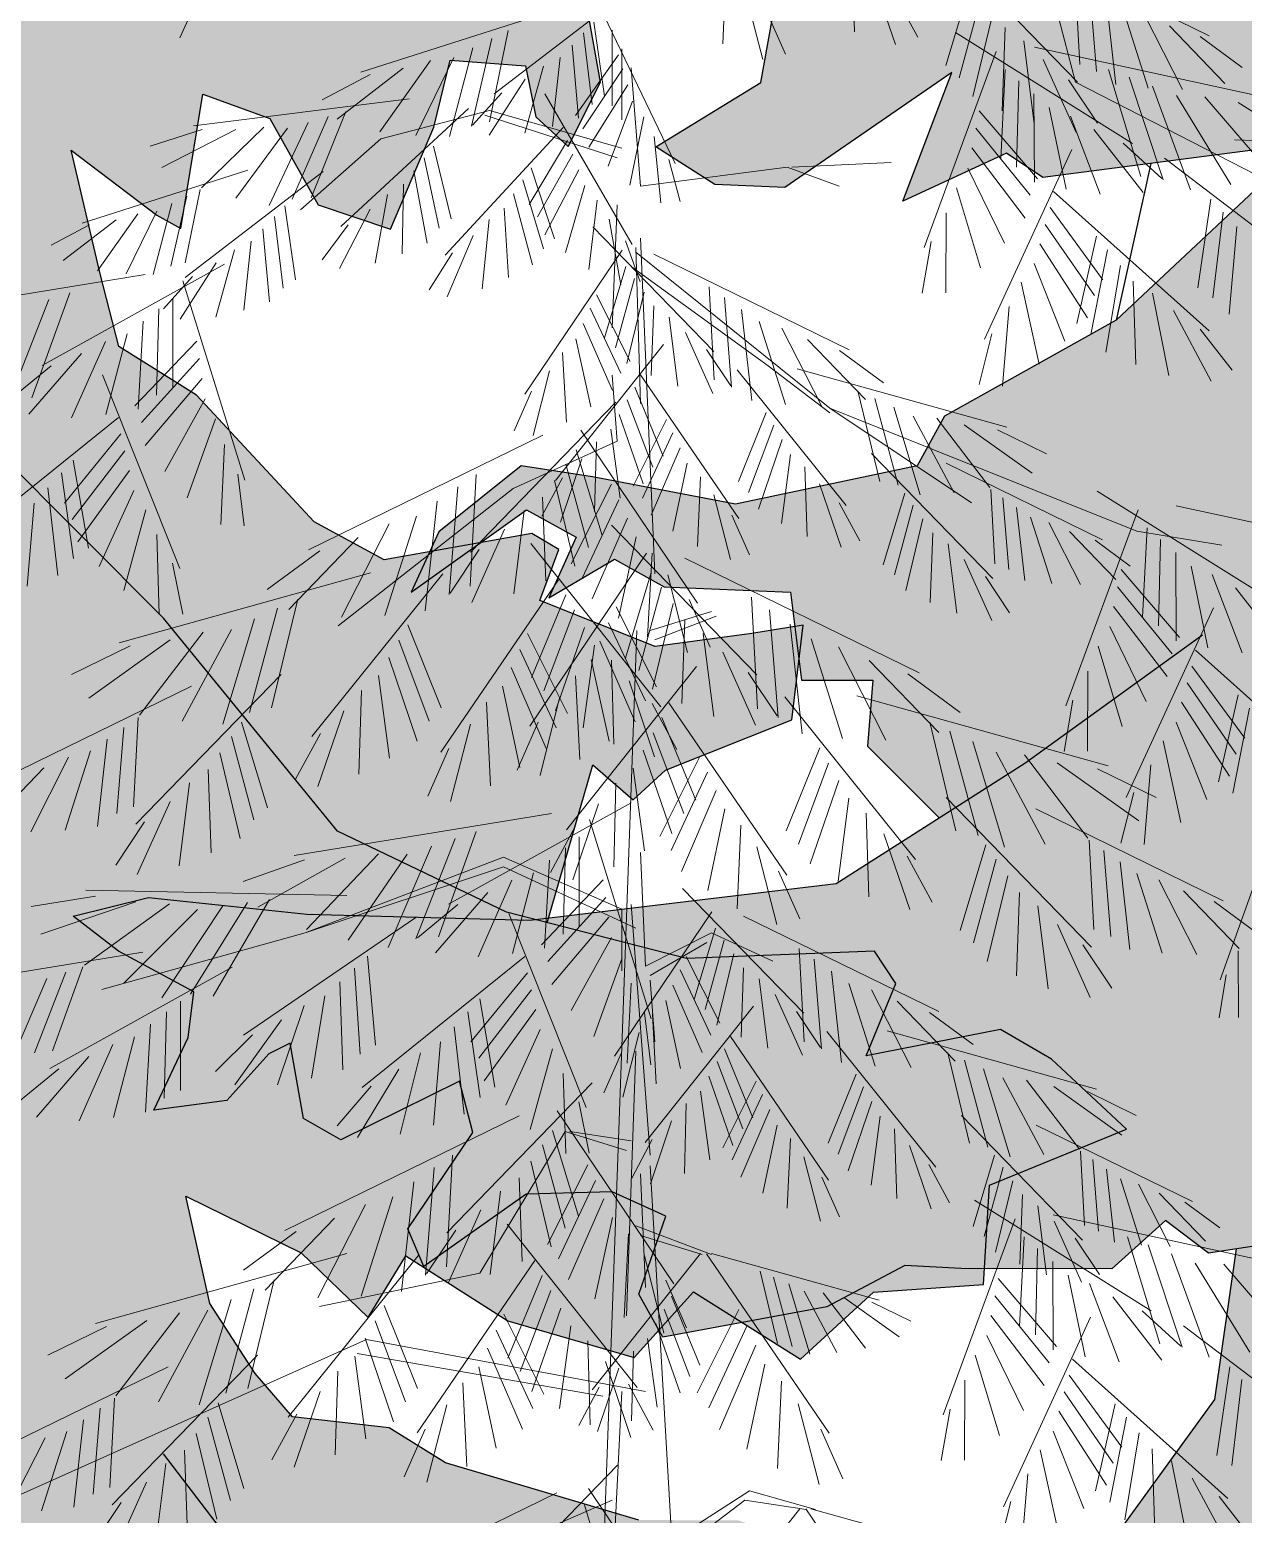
# Model space of a CAD drawing. Header units: millimetres. Extents: x 2403 to 72627, y 1744 to 50777.
# Drawn here: x 26409 to 29671, y 36101 to 40090 of the extents above; entities that cross this region are included whole.
import ezdxf

# ---------------------------------------------------------------- set-up
doc = ezdxf.new("R2010")
doc.units = ezdxf.units.MM
doc.layers.add('dwgmodels.com', color=250, linetype='Continuous')

# ---------------------------------------------------------------- blocks, each defined once
blk = doc.blocks.new('de7')
at = {"layer": 'dwgmodels.com', "linetype": 'Continuous', "lineweight": 0}
for p, q in [((372.4, 6132), (567.7, 5930.8)), ((264.7, 6110.7), (268.3, 5998.2)), ((492.8, 6116.4), (744.8, 5993.2)), ((-594.2, 6088.3), (-638.4, 5990.2)), ((96.6, 6094.6), (91.4, 5982.3)), ((288.5, 6083.3), (323.3, 5981.5)), ((118.2, 6065.5), (145, 5961.3)), ((425.7, 6068.1), (391, 5953)), ((564.6, 6074.4), (571, 5954.3)), ((-30.4, 6057.4), (-215.9, 5915.3)), ((319.9, 6052.9), (353.3, 5991.2)), ((439.4, 6048.8), (409, 5936.8)), ((565.1, 5930.9), (533.4, 6051.6)), ((584, 6060.9), (593.4, 5945.2)), ((606.2, 6045.4), (619.2, 5927.7)), ((-116.8, 6032.8), (-395.1, 5944.2)), ((-73.9, 6032.2), (27.2, 5821.4)), ((147.1, 6032.7), (175.6, 5968.6)), ((455, 6026.8), (427.4, 5911.7)), ((628.7, 6029.6), (662.7, 5922.8)), ((-82.1, 6011.3), (-67.6, 5912.2)), ((470.8, 6004.3), (466.6, 5892.3)), ((658.1, 6021.1), (709, 5920.9)), ((691.3, 6006.4), (766, 5929)), ((-219.2, 5989.5), (-246.5, 5871.7)), ((-197.1, 6000.4), (-222, 5877.7)), ((-95.8, 5997), (-84.4, 5901)), ((-57.2, 6000.7), (-57.2, 5899.2)), ((404, 5997.4), (641.6, 5848.5)), ((495.6, 5986.4), (509.6, 5874.8)), ((732.6, 5992.2), (789, 5950.5)), ((-270, 5964), (-321.2, 5859.1)), ((-244.4, 5976.9), (-275.8, 5857.6)), ((-127.1, 5964.1), (-137.3, 5871.3)), ((-111.3, 5980.7), (-102.6, 5882.5)), ((-48.7, 5967.6), (-106.5, 5885.8)), ((-44.5, 5975.4), (-44.5, 5880.1)), ((458.7, 5972.1), (361.8, 5708.9)), ((509.9, 5977.7), (852.5, 5903.2)), ((-338, 5949.7), (-426.8, 5881.3)), ((-301.6, 5959.8), (-369.3, 5864.2)), ((-149.8, 5952.4), (-174.8, 5862.1)), ((-42.9, 5948.7), (-96.6, 5868.2)), ((-31.8, 5949.9), (-19.1, 5791.2)), ((470.9, 5948), (464.7, 5828)), ((521.9, 5961.3), (566, 5863.2)), ((609.6, 5948), (653.1, 5804.2)), ((-382.7, 5941.3), (-447.2, 5907)), ((-174.4, 5934.9), (-222.7, 5859.4)), ((-36.5, 5927.1), (-88.7, 5843.5)), ((488.9, 5932.6), (486.1, 5816.6)), ((555.9, 5934), (594.9, 5875.6)), ((825.5, 5797.5), (565.1, 5930.9)), ((637.2, 5937.4), (683, 5799.8)), ((668.7, 5925.2), (719.6, 5786.3)), ((-330.2, 5908.6), (-620, 5872.1)), ((-205.8, 5916.5), (-245.1, 5873.2)), ((-147.6, 5915), (-30.5, 5712.8)), ((-29.9, 5905.2), (-62.9, 5817.8)), ((509.3, 5914.9), (510, 5796.5)), ((700.7, 5912.7), (773.8, 5793.2)), ((739, 5911.3), (830.7, 5804.7)), ((-438.8, 5884.6), (-487.1, 5773.7)), ((-415.1, 5891.3), (-461.9, 5775.2)), ((-250.3, 5895.5), (-421.9, 5736.9)), ((-368.3, 5854.7), (-222.2, 5892.8)), ((-50.8, 5829.3), (-228.6, 5886.5)), ((-222.2, 5892.8), (-44.5, 5842)), ((-15, 5884.4), (-33.6, 5792.6)), ((435.9, 5892.1), (514.3, 5800.9)), ((530, 5896.8), (552.6, 5787)), ((558.4, 5885.3), (598.5, 5780.2)), ((783.6, 5903.3), (897.4, 5831.6)), ((-608.4, 5867), (-678.1, 5844.9)), ((-562.9, 5867.1), (-662.6, 5816)), ((-525.2, 5870.4), (-609.2, 5788.7)), ((-493.4, 5868.8), (-562.9, 5775)), ((-465.9, 5876.8), (-518.4, 5765.2)), ((-123, 5870), (-281.7, 5698.5)), ((431.2, 5868.9), (504.4, 5778.8)), ((589.8, 5867.2), (656, 5782.4)), ((-476.2, 5759.5), (-368.3, 5854.7)), ((-297.5, 5844.8), (-273.8, 5747.4)), ((-117.5, 5852.5), (-168.8, 5766.5)), ((-1, 5857.7), (7.9, 5768.5)), ((629.4, 5848.8), (681.2, 5801.4)), ((778.9, 5853.3), (1129.3, 5842.3)), ((-309.8, 5829.3), (-289.6, 5734.8)), ((-110.3, 5834.2), (-157.5, 5749.8)), ((18.7, 5827.1), (34.1, 5770.7)), ((425.9, 5842.4), (497.7, 5748.3)), ((560.1, 5840.4), (442.9, 5585.6)), ((684.9, 5828.7), (907.7, 5658.5)), ((-546.8, 5812.4), (-769.4, 5741.5)), ((-445.6, 5810.6), (-631.1, 5668.5)), ((-323.7, 5811.7), (-306, 5714.6)), ((-166.1, 5815.7), (-134.9, 5720.5)), ((-102.2, 5813.2), (-147.7, 5725.7)), ((-19.1, 5791.2), (177.8, 5816.6)), ((177.8, 5816.6), (247.6, 5791.2)), ((184.2, 5816.6), (317.5, 5823)), ((420.6, 5815.4), (469.8, 5714.7)), ((-611, 5786.5), (-630.9, 5688.3)), ((-337.9, 5793.7), (-339.5, 5700.3)), ((-177.2, 5799.4), (-149.6, 5706.7)), ((-93.9, 5791.8), (-120, 5702.1)), ((405.1, 5789), (437.6, 5681.3)), ((535.7, 5783.9), (744.6, 5596.8)), ((-648.9, 5767.6), (-673.9, 5672.3)), ((-628.7, 5777.7), (-650.5, 5683.5)), ((-497.3, 5764.5), (-482.7, 5665.3)), ((-359.4, 5779.9), (-376, 5687.7)), ((-189.7, 5780.7), (-164.4, 5685.3)), ((-77.5, 5772.3), (-88.8, 5679.2)), ((-50.8, 5765.8), (-57.2, 5600.7)), ((747, 5773.4), (729.7, 5654.4)), ((-723.7, 5745.9), (-794.8, 5691.2)), ((-694.6, 5754), (-748.8, 5677.5)), ((-669.3, 5757.3), (-710.3, 5673.5)), ((-510.9, 5750.2), (-499.5, 5654.2)), ((-382.3, 5760.2), (-423.5, 5680.6)), ((-222.8, 5746.2), (-232.1, 5653)), ((-202.4, 5761.6), (-196.7, 5668.4)), ((-61.4, 5746.7), (-45.6, 5658.5)), ((391.3, 5755.4), (390.8, 5647.8)), ((531.1, 5762.4), (602.1, 5665.4)), ((763.4, 5756.3), (749.9, 5641.1)), ((-759.5, 5739.2), (-811.1, 5711.7)), ((-526.5, 5733.9), (-517.8, 5635.7)), ((-411.9, 5739), (-447, 5692.2)), ((-244.1, 5724.8), (-278.9, 5642.2)), ((-83.4, 5736.6), (79.4, 5568.9)), ((524.6, 5739.6), (590.5, 5644.1)), ((782.1, 5736.8), (771.8, 5618.9)), ((-564.9, 5705.6), (-590, 5615.3)), ((-542.2, 5717.3), (-552.4, 5624.5)), ((-44.1, 5705.2), (-174.8, 5511.5)), ((-39.4, 5717.7), (-19.6, 5662.7)), ((-25.4, 5708.6), (-19.1, 5499.1)), ((0, 5270.5), (-19.1, 5721.3)), ((371.3, 5716.6), (359.3, 5647.5)), ((517.2, 5713.6), (581.5, 5614.2)), ((593.3, 5723.9), (566.8, 5606.7)), ((608.4, 5705.6), (585.9, 5591.8)), ((-578.1, 5686.5), (-823.2, 5550.2)), ((-589.6, 5688.1), (-637.9, 5612.6)), ((-271.9, 5701.3), (-303.2, 5652)), ((235, 5492.7), (-25.4, 5702.3)), ((-1.5, 5699.6), (260.9, 5571.3)), ((509.8, 5687.1), (551, 5582.9)), ((625.5, 5684.7), (606, 5567.9)), ((-685, 5672.4), (-1030.9, 5615.8)), ((-621, 5669.7), (-660.2, 5626.3)), ((-39, 5683.3), (-67.8, 5587.4)), ((-27.5, 5667.2), (-52.8, 5573.9)), ((-31.8, 5683.3), (152.4, 5549.9)), ((-786, 5647.9), (-837, 5506.6)), ((-634.1, 5664.1), (-551, 5396.2)), ((-78.4, 5645), (-33.1, 5555.6)), ((-14.5, 5648.8), (-37.5, 5552.9)), ((73.2, 5655.8), (79.9, 5530.8)), ((492.3, 5662), (516.3, 5552.1)), ((642.8, 5663.3), (646.4, 5551.4)), ((668.8, 5647.2), (690.5, 5536.9)), ((-814.2, 5638.8), (-867.1, 5503.7)), ((-666.3, 5626.2), (-669.5, 5510.2)), ((-647.6, 5640.7), (-647.6, 5520.5)), ((-86.9, 5627.1), (-45.5, 5539.7)), ((-1.4, 5630.1), (-4.9, 5536.8)), ((93.5, 5641.7), (103.2, 5521.2)), ((116.6, 5625.6), (130.1, 5503)), ((475.9, 5629.6), (467, 5522.4)), ((-687.6, 5609.6), (-694.4, 5491.4)), ((-96.4, 5606.7), (-56.9, 5516.4)), ((19.3, 5615.2), (31, 5522.2)), ((140, 5609.1), (175.4, 5497.9)), ((696.7, 5624.1), (747.6, 5529.2)), ((-709.2, 5592.6), (-737.5, 5484.2)), ((-106.1, 5586), (-86.2, 5494.7)), ((41.2, 5594.3), (77.9, 5512.5)), ((170.6, 5600.3), (223.7, 5495.9)), ((205.2, 5585), (283, 5504.4)), ((452.9, 5592.5), (435.6, 5524.5)), ((732.6, 5599.1), (775.6, 5543.7)), ((-770.5, 5566.2), (-841, 5485)), ((-738.2, 5582.6), (-783.7, 5479.8)), ((-615.5, 5583), (-698.5, 5496)), ((11.8, 5578.5), (-133.7, 5395.5)), ((-123.9, 5567.7), (-118.9, 5474.1)), ((69.6, 5571.5), (102.1, 5522.9)), ((248.2, 5570.2), (307, 5526.8)), ((-811, 5549.8), (-865.2, 5505.2)), ((-612, 5559.6), (-689.8, 5473.4)), ((152.4, 5549.9), (235, 5486.4)), ((191.4, 5545.5), (472.9, 5467.1)), ((-742.2, 5537.8), (-638.4, 5277.3)), ((-608.1, 5532.8), (-684.7, 5442.7)), ((-141.7, 5543.2), (-163.5, 5456.3)), ((-50.8, 5448.3), (-57.2, 5537.2)), ((-19.2, 5537.6), (112.8, 5344.7)), ((110.5, 5544.3), (257.1, 5362.3)), ((-604.2, 5505.6), (-658.6, 5407.7)), ((-165.6, 5515.8), (-189, 5462.2)), ((-27.1, 5521.1), (11, 5428.5)), ((272.9, 5516), (302.2, 5394.3)), ((295.4, 5505.9), (326.9, 5389.2)), ((-52.3, 5500.8), (-247.7, 5299.6)), ((-37, 5504), (-2.6, 5413.6)), ((149.7, 5487.2), (112.2, 5394.3)), ((647.7, 5327.6), (235, 5492.7)), ((425.4, 5365.8), (235, 5492.7)), ((321, 5494.2), (356.7, 5376.2)), ((-720.8, 5480.2), (-939.2, 5304.2)), ((-590.1, 5478.4), (-628.2, 5372.6)), ((-48.1, 5484.4), (-15.8, 5391.2)), ((15.5, 5477.6), (-29.2, 5388)), ((159.7, 5470.1), (125.9, 5379.5)), ((347.1, 5482.3), (402.1, 5379.3)), ((378.8, 5479.2), (450, 5386.2)), ((415.6, 5470.4), (506.8, 5405.3)), ((-717.3, 5458.5), (-793.2, 5365.3)), ((-150.6, 5456.5), (-465.5, 5302.5)), ((-190.5, 5384.8), (-50.8, 5448.3)), ((-99.5, 5463.2), (57.4, 5230.7)), ((-78.5, 5447.6), (-80.9, 5353.9)), ((-59.3, 5464.5), (-46.7, 5371.9)), ((24.1, 5459.8), (-16.7, 5372.1)), ((170.9, 5450.6), (139.2, 5357.2)), ((460.6, 5463.7), (526.3, 5431.7)), ((-712, 5435.4), (-782.8, 5343.4)), ((-578.1, 5444.2), (-583.1, 5336.7)), ((-105.6, 5437), (-71, 5321.9)), ((33.8, 5439.5), (-5.1, 5348.9)), ((182.3, 5430.7), (170.2, 5338.1)), ((291.3, 5431.8), (454, 5264.1)), ((-797.4, 5405.8), (-780.9, 5290.9)), ((-781.4, 5423.2), (-761.1, 5304.8)), ((-706, 5409), (-775.4, 5313.1)), ((-98.2, 5424.6), (-126.7, 5339.6)), ((-119.4, 5417.7), (-89, 5305.7)), ((43.6, 5418.8), (24.3, 5327.4)), ((201.5, 5413.9), (204.5, 5320.3)), ((391.6, 5418.8), (601.6, 5316.1)), ((-815.6, 5385.8), (-802.3, 5268.2)), ((-560.1, 5404.4), (-551.7, 5334.8)), ((-264.6, 5387), (-276.3, 5242.4)), ((-240.3, 5403.9), (-248.2, 5253.9)), ((-124.1, 5399.2), (-151.7, 5347.6)), ((-135, 5395.6), (-107.4, 5280.5)), ((-58.3, 5390.9), (-112.6, 5283.7)), ((61.5, 5400.6), (57.1, 5307)), ((221.4, 5391.1), (250.4, 5306.3)), ((-834, 5365.4), (-843.5, 5253.7)), ((-700, 5382.2), (-746.5, 5280.3)), ((-425.4, 5200.6), (-190.5, 5384.8)), ((-292.3, 5367.7), (-308.6, 5220.6)), ((-150.8, 5373.1), (-146.6, 5261.1)), ((-48.2, 5369.5), (-97.8, 5264.6)), ((79.4, 5376.3), (101.8, 5289.5)), ((247.5, 5365.8), (275.4, 5314.4)), ((335.7, 5378.5), (306.8, 5282.6)), ((451.4, 5383.7), (456.8, 5283.7)), ((467.7, 5372.4), (475.5, 5276.1)), ((594.5, 5381.4), (832.1, 5232.5)), ((-683.8, 5356.2), (-713.5, 5247.7)), ((-320.4, 5347.9), (-362.8, 5214.4)), ((-175.6, 5355.2), (-189.6, 5243.6)), ((-36.7, 5345.1), (-84.1, 5236.6)), ((103.5, 5349), (127.3, 5295.6)), ((347.1, 5362.4), (321.8, 5269.1)), ((486.1, 5359.5), (497, 5261.5)), ((504.9, 5346.4), (533.2, 5257.4)), ((649.2, 5356.1), (552.3, 5093)), ((700.4, 5361.8), (1043, 5287.2)), ((-357.2, 5337.4), (-420.8, 5212)), ((-201.8, 5330.1), (-245.9, 5232)), ((-58.1, 5335.7), (137.2, 5134.5)), ((360.1, 5344), (337.1, 5248.1)), ((373.3, 5325.3), (369.8, 5232)), ((529.4, 5339.4), (571.8, 5255.8)), ((557, 5327.1), (619.3, 5262.6)), ((762, 5308.6), (647.7, 5327.6)), ((661.4, 5332.1), (655.2, 5212.1)), ((-669.1, 5323), (-665.8, 5215.5)), ((-398.6, 5319), (-492, 5222.2)), ((-166.5, 5311.1), (8, 5091.6)), ((-25.1, 5320.1), (-48.9, 5210.6)), ((394, 5310.4), (405.6, 5217.4)), ((591.4, 5315.3), (638.5, 5280.5)), ((679.4, 5316.6), (676.6, 5200.6)), ((-450.3, 5301.2), (-520.8, 5249.1)), ((-235.9, 5302.8), (-274.9, 5244.5)), ((-11, 5298.1), (-167.9, 5065.6)), ((-3.8, 5298.2), (-9.7, 5185.8)), ((40.1, 5291.4), (355, 5137.4)), ((415.8, 5289.5), (452.6, 5207.7)), ((699.8, 5298.9), (700.5, 5180.5)), ((-382.1, 5271.6), (-719.8, 5177.4)), ((-648.1, 5284.7), (-634.3, 5215.9)), ((-285, 5270.1), (-460.9, 5051.7)), ((-4.9, 5271.9), (-39.5, 5156.8)), ((17.6, 5268.9), (43.8, 5164.5)), ((444.2, 5266.7), (476.7, 5218.1)), ((626.4, 5276.1), (704.8, 5184.9)), ((720.5, 5280.8), (743.1, 5171.1)), ((748.9, 5269.4), (789, 5164.3)), ((-129.4, 5262.1), (-287.7, 5030.6)), ((8.9, 5252.6), (-21.5, 5140.6)), ((621.7, 5252.9), (694.9, 5162.8)), ((780.3, 5251.3), (846.5, 5166.5)), ((-479.9, 5236.2), (-515.1, 5090.1)), ((-119.8, 5242.3), (-165.6, 5131.2)), ((-52.2, 5225.8), (2.1, 5118.6)), ((24.5, 5230.5), (-3.1, 5115.4)), ((46.3, 5235.9), (74.4, 5171.7)), ((129.8, 5238.8), (137.8, 5088.8)), ((616.4, 5226.4), (688.2, 5132.4)), ((-537.7, 5210), (-580.5, 5068.4)), ((-506.9, 5224), (-544.7, 5084)), ((-108, 5221.8), (-149.3, 5113.3)), ((76.2, 5219.7), (-6.4, 5194.3)), ((82.5, 5213.4), (0, 5181.6)), ((40.3, 5208), (36.1, 5096)), ((154.1, 5221.9), (165.8, 5077.3)), ((750.6, 5224.4), (633.4, 4969.6)), ((-607, 5192.1), (-692.4, 5080.4)), ((-568.9, 5195.7), (-634.9, 5072.2)), ((-332.1, 5201.6), (-287, 5090.1)), ((-209.2, 39.8), (-24.2, 5194.2)), ((-171, 5190.1), (-117.4, 5082.6)), ((-94.7, 5198.3), (-133.5, 5086.4)), ((-62.3, 5204.4), (-12.7, 5099.5)), ((65.1, 5190.1), (79.1, 5078.5)), ((181.8, 5202.6), (198.1, 5055.5)), ((611.1, 5199.4), (660.3, 5098.8)), ((-705.1, 5173.4), (-783.9, 5135.1)), ((-651.1, 5181.5), (-760.5, 5103.4)), ((-344, 5181.1), (-303.4, 5072.4)), ((-181.3, 5168.8), (-132.4, 5063.5)), ((-81.2, 5174.3), (-96.4, 5063.3)), ((-73.8, 5180), (-26.4, 5071.5)), ((209.9, 5182.8), (252.3, 5049.3)), ((246.7, 5172.3), (310.3, 5046.9)), ((595.6, 5173), (628.1, 5065.3)), ((726.2, 5167.9), (935.1, 4980.8)), ((-357.5, 5157.7), (-319.4, 5045.6)), ((56, 5146), (-118.5, 4926.5)), ((-85.4, 5155), (-61.6, 5045.5)), ((-58.2, 5154.1), (-55.3, 5041.6)), ((91.3, 5165), (135.4, 5066.9)), ((288.1, 5153.9), (381.5, 5057.1)), ((721.6, 5146.4), (792.6, 5049.4)), ((-501.9, 5135.1), (-697.3, 4933.8)), ((-371.2, 5133.8), (-356.6, 5022.7)), ((-192.9, 5144.4), (-146.2, 5035.6)), ((-106.7, 5133.1), (-100.8, 5020.7)), ((-34.6, 5126.5), (-0.4, 5024.5)), ((125.4, 5137.7), (164.4, 5079.4)), ((339.8, 5136.1), (410.3, 5084)), ((581.8, 5139.5), (581.3, 5031.9)), ((-622.4, 5119.5), (-874.3, 4996.3)), ((-394.2, 5113.7), (-397.8, 5001.3)), ((-204.7, 5119.5), (-181.6, 5009.9)), ((271.6, 5106.5), (609.3, 5012.3)), ((715.1, 5123.7), (781, 5028.1)), ((783.8, 5107.9), (757.3, 4990.7)), ((-418, 5086.3), (-452.9, 4984.5)), ((-226.1, 5097.7), (-220.9, 4985.3)), ((-128.1, 5103.8), (-154.3, 4999.4)), ((-3.4, 5096), (29.6, 5034.1)), ((18.9, 5097), (177.2, 4865.5)), ((174.5, 5105), (350.4, 4886.6)), ((561.8, 5100.7), (549.8, 5031.5)), ((707.7, 5097.7), (772, 4998.3)), ((798.9, 5089.7), (776.4, 4975.8)), ((-694.1, 5077.4), (-700.5, 4957.4)), ((-555.2, 5071.2), (-520.6, 4956.1)), ((-247.7, 5068.5), (-274.5, 4964.3)), ((-156.8, 5070.8), (-184.9, 5006.6)), ((9.3, 5077.2), (55.1, 4966.1)), ((369.4, 5071.1), (404.6, 4925)), ((700.3, 5071.2), (741.5, 4967)), ((-735.7, 5048.4), (-748.8, 4930.8)), ((-713.6, 5063.9), (-722.9, 4948.2)), ((-568.9, 5051.9), (-538.6, 4939.9)), ((-449.4, 5055.9), (-482.8, 4994.3)), ((-2.4, 5056.7), (38.8, 4948.2)), ((396.4, 5058.9), (434.2, 4918.9)), ((682.8, 5046.1), (706.8, 4936.2)), ((-758.2, 5032.6), (-792.2, 4925.8)), ((-584.5, 5029.8), (-557, 4914.7)), ((-276.6, 5035.8), (-305.2, 4971.7)), ((-15.8, 5033.2), (23, 4921.3)), ((221.6, 5036.5), (176.5, 4925)), ((427.2, 5044.9), (470, 4903.3)), ((458.4, 5030.6), (524.4, 4907.1)), ((496.5, 5027), (581.9, 4915.3)), ((-820.8, 5009.5), (-895.5, 4932.1)), ((-787.7, 5024.2), (-838.6, 4923.9)), ((-600.3, 5007.3), (-596.1, 4895.4)), ((-29.3, 5009.2), (-14.1, 4898.2)), ((60.6, 5025), (6.9, 4917.5)), ((233.5, 5016), (192.9, 4907.3)), ((540.6, 5016.4), (650.1, 4938.3)), ((594.6, 5008.3), (673.4, 4970)), ((666.4, 5013.7), (657.5, 4906.5)), ((-625.2, 4989.5), (-639.1, 4877.8)), ((-52.3, 4989), (-55.1, 4876.5)), ((70.8, 5003.7), (21.9, 4898.4)), ((247, 4992.6), (208.9, 4880.5)), ((82.5, 4979.3), (35.8, 4870.5)), ((260.7, 4968.7), (246.1, 4857.6)), ((391.4, 4970), (586.8, 4768.7)), ((643.4, 4976.6), (626.1, 4908.6)), ((-651.4, 4964.4), (-695.5, 4866.2)), ((-138.9, 4948.5), (-484.8, 4891.9)), ((-32, 4962.6), (-277.1, 4826.3)), ((-75.9, 4961.4), (-110.1, 4859.4)), ((94.2, 4954.4), (71.1, 4844.8)), ((283.8, 4948.6), (287.3, 4836.2)), ((511.9, 4954.4), (763.8, 4831.2)), ((-685.5, 4937), (-724.4, 4878.7)), ((-107.1, 4930.9), (-140.1, 4869)), ((-88, 4940.2), (-4.9, 4672.3)), ((115.7, 4932.6), (110.5, 4820.2)), ((838.1, 4945), (759.7, 4724.9)), ((-268.1, 4914.9), (-321, 4779.8)), ((-239.9, 4924), (-290.9, 4782.7)), ((-101.5, 4916.8), (-101.5, 4796.6)), ((307.5, 4921.2), (342.4, 4819.4)), ((583.6, 4912.3), (590, 4792.3)), ((-416, 4888.4), (-533.4, 4822.7)), ((-469.9, 4787.9), (-203.2, 4889.5)), ((-371.1, 4894.1), (-468.2, 4792.4)), ((-332.8, 4893.5), (-412, 4778)), ((-300.2, 4904.3), (-358.2, 4768.2)), ((-203.2, 4889.5), (-44.5, 4819.6)), ((-120.2, 4902.3), (-123.4, 4786.3)), ((-19.1, 4895.8), (-12.7, 4743.4)), ((137.2, 4903.4), (164, 4799.2)), ((338.9, 4890.8), (372.4, 4829.2)), ((444.7, 4906.1), (410.1, 4791)), ((458.5, 4886.8), (428.1, 4774.8)), ((603.1, 4898.8), (612.5, 4783.1)), ((-470.6, 4886.3), (-553.2, 4856.8)), ((-469.9, 4787.9), (-203.2, 4876.8)), ((-203.2, 4876.8), (-25.4, 4794.2)), ((-163.1, 4868.7), (-191.4, 4760.3)), ((-141.5, 4885.7), (-148.3, 4767.5)), ((166.1, 4870.7), (194.7, 4806.6)), ((625.3, 4883.3), (638.3, 4765.7)), ((647.7, 4867.5), (681.7, 4760.7)), ((-192.1, 4858.7), (-237.6, 4755.9)), ((-69.4, 4859.1), (-152.4, 4772.1)), ((37.3, 4847.6), (200, 4679.9)), ((474.1, 4864.7), (446.5, 4749.6)), ((677.2, 4859.1), (728.1, 4758.8)), ((-751.5, 4837.4), (-838, 4823.4)), ((-697.4, 4829.6), (-824.8, 4786.4)), ((-652.2, 4827), (-766.2, 4744.7)), ((-414, 4838.2), (-764.4, 4845.5)), ((-547.1, 4828.7), (-623.7, 4705.5)), ((-517.8, 4832.6), (-593.6, 4702.8)), ((-224.4, 4842.3), (-294.9, 4761.1)), ((-65.9, 4835.7), (-143.7, 4749.5)), ((489.9, 4842.2), (485.7, 4730.3)), ((710.3, 4844.4), (785.1, 4767)), ((751.6, 4830.2), (808.1, 4788.5)), ((-614.7, 4819.5), (-713.5, 4720.2)), ((-580.6, 4824.2), (-662.4, 4700.9)), ((-321.3, 4808.8), (-552.8, 4650.4)), ((-264.9, 4825.9), (-319.1, 4781.3)), ((-196.1, 4813.9), (-92.3, 4553.4)), ((-62, 4808.9), (-138.6, 4718.8)), ((76.6, 4816.2), (-54.2, 4622.5)), ((-44.5, 4819.6), (-44.5, 4737.1)), ((-6.4, 4489.5), (-31.8, 4826)), ((119.1, 4810.6), (381.5, 4682.3)), ((514.7, 4824.4), (528.6, 4712.7)), ((-743, 4711.7), (-469.9, 4787.9)), ((76.2, 4787.9), (-12.7, 4743.4)), ((81.7, 4794.3), (52.8, 4698.4)), ((158.7, 4749.8), (76.2, 4787.9)), ((540.9, 4799.3), (585, 4701.1)), ((-58.1, 4781.7), (-112.5, 4683.8)), ((-6.4, 4730.7), (69.8, 4775.2)), ((93.1, 4778.2), (67.8, 4684.9)), ((193.9, 4766.8), (200.5, 4641.8)), ((575, 4771.9), (614, 4713.6)), ((-687.8, 4761.9), (-964.6, 4716.6)), ((-174.7, 4756.3), (-393.1, 4580.3)), ((-386.2, 4756.8), (-375.2, 4637.1)), ((-44, 4754.5), (-82.1, 4648.7)), ((42.2, 4756), (87.5, 4666.6)), ((106.1, 4759.8), (83.1, 4663.9)), ((214.1, 4752.7), (223.9, 4632.2)), ((783.9, 4763.9), (784.4, 4674.3)), ((-791.2, 4735), (-833.5, 4627)), ((-568, 4742.1), (-813.1, 4605.8)), ((-768.7, 4742.3), (-809.4, 4629.3)), ((-403.5, 4740.6), (-396.1, 4624.8)), ((-171.2, 4734.5), (-247.1, 4641.4)), ((33.8, 4738.1), (75.1, 4650.7)), ((119.3, 4741.1), (115.8, 4647.8)), ((237.2, 4736.6), (250.8, 4614)), ((767.5, 4731.4), (758.2, 4673.7)), ((-816.9, 4726.6), (-863.3, 4617.7)), ((-423.2, 4722.1), (-419.1, 4603.8)), ((-165.9, 4711.5), (-236.7, 4619.5)), ((-32, 4720.3), (-37, 4612.8)), ((-6.4, 4724.4), (0, 4641.8)), ((24.2, 4717.7), (63.7, 4627.4)), ((140, 4726.2), (151.6, 4633.2)), ((260.6, 4720.1), (296, 4608.9)), ((291.3, 4711.3), (344.3, 4606.9)), ((-637.5, 4696.3), (-637.5, 4576.1)), ((-471.1, 4690.6), (-506.9, 4584)), ((-443.2, 4703.2), (-461.3, 4592.6)), ((-235.3, 4699.3), (-215, 4580.9)), ((132.4, 4689.5), (-13, 4506.5)), ((14.6, 4697), (34.4, 4605.7)), ((161.8, 4705.3), (198.6, 4623.5)), ((325.8, 4696), (403.7, 4615.4)), ((-656.2, 4681.8), (-659.4, 4565.8)), ((-501.8, 4671.2), (-564.5, 4583.8)), ((-251.3, 4681.9), (-234.8, 4567)), ((-159.9, 4685.1), (-229.3, 4589.2)), ((-14, 4680.5), (-5.6, 4610.9)), ((-3.2, 4678.7), (1.7, 4585.1)), ((190.2, 4682.5), (222.7, 4633.9)), ((368.9, 4681.2), (427.6, 4637.8)), ((-699.1, 4648.2), (-727.4, 4539.8)), ((-677.5, 4665.2), (-684.3, 4547)), ((-540.6, 4651.2), (-590.4, 4601.8)), ((-269.5, 4661.9), (-256.2, 4544.3)), ((-153.9, 4658.3), (-200.4, 4556.4)), ((-21, 4654.2), (-42.8, 4567.3)), ((101.5, 4648.6), (233.4, 4455.7)), ((231.1, 4655.3), (377.7, 4473.3)), ((312.1, 4656.5), (593.5, 4578.1)), ((-728.1, 4638.2), (-773.6, 4535.4)), ((-287.9, 4641.5), (-297.4, 4529.8)), ((-137.7, 4632.3), (-167.4, 4523.8)), ((-38.1, 4273.5), (-25.4, 4629.2)), ((93.5, 4632.1), (131.7, 4539.5)), ((-760.4, 4621.8), (-830.9, 4540.5)), ((-314.8, 4626.7), (-342.2, 4517.7)), ((-45, 4626.8), (-68.4, 4573.2)), ((83.7, 4615), (118.1, 4524.6)), ((393.6, 4627), (422.9, 4505.3)), ((416.1, 4616.9), (447.6, 4500.2)), ((-800.9, 4605.4), (-855, 4560.8)), ((-343.8, 4605), (-399.6, 4513)), ((-123, 4599.1), (-119.7, 4491.6)), ((72.6, 4595.4), (104.9, 4502.2)), ((136.2, 4588.6), (91.5, 4499)), ((270.4, 4598.2), (232.8, 4505.3)), ((441.7, 4605.2), (477.4, 4487.2)), ((467.7, 4593.3), (522.8, 4490.3)), ((499.5, 4590.2), (570.6, 4497.2)), ((-381, 4582), (-426.8, 4528.9)), ((-84.1, 4586.4), (-279.4, 4385.2)), ((61.3, 4575.5), (74, 4482.9)), ((144.7, 4570.8), (104, 4483.1)), ((280.3, 4581.1), (246.5, 4490.5)), ((536.2, 4581.4), (627.4, 4516.3)), ((581.2, 4574.7), (646.9, 4542.7)), ((-131.2, 4548.8), (25.6, 4316.3)), ((-102, 4560.8), (-88.2, 4492)), ((42.2, 4558.6), (39.8, 4464.9)), ((154.4, 4550.5), (115.5, 4459.9)), ((291.6, 4561.6), (259.8, 4468.2)), ((-182.3, 4542.1), (-497.2, 4388.1)), ((22.5, 4535.6), (-6, 4450.6)), ((164.2, 4529.8), (144.9, 4438.4)), ((302.9, 4541.7), (290.8, 4449.1)), ((411.9, 4542.8), (574.7, 4375.1)), ((512.3, 4529.8), (722.2, 4427.1)), ((-235, 4330.7), (-120.7, 4521.2)), ((-137.4, 4522.6), (-102.7, 4407.5)), ((-120.7, 4521.2), (-38.1, 4495.8)), ((-114.3, 4521.2), (-31.8, 4508.5)), ((-3.5, 4510.2), (-31, 4458.6)), ((182.1, 4511.6), (177.8, 4418)), ((322.2, 4524.9), (325.2, 4431.3)), ((-272, 4489.5), (-280, 4339.5)), ((-151.1, 4503.3), (-120.7, 4391.3)), ((342, 4502.1), (371.1, 4417.3)), ((456.3, 4489.5), (427.5, 4393.6)), ((572.1, 4494.7), (577.4, 4394.7)), ((-296.3, 4472.6), (-308, 4328)), ((-166.7, 4481.2), (-139.1, 4366.1)), ((-90, 4476.5), (-144.4, 4369.3)), ((-6.1, 4475), (24.1, 3951.6)), ((200.1, 4487.3), (222.4, 4400.5)), ((368.2, 4476.8), (396, 4425.4)), ((467.8, 4473.4), (442.5, 4380.1)), ((588.3, 4483.4), (596.1, 4387.1)), ((606.8, 4470.5), (617.6, 4372.5)), ((-324, 4453.3), (-340.3, 4306.2)), ((-182.5, 4458.7), (-178.3, 4346.7)), ((-79.9, 4455.1), (-129.5, 4350.2)), ((-19.1, 4464.1), (-12.7, 4311.6)), ((224.2, 4460), (247.9, 4406.6)), ((480.8, 4455), (457.8, 4359.1)), ((625.5, 4457.4), (653.8, 4368.4)), ((650, 4450.4), (692.5, 4366.8)), ((-352.1, 4433.5), (-394.6, 4300)), ((-207.4, 4440.8), (-221.3, 4329.2)), ((-68.4, 4430.7), (-115.8, 4322.2)), ((429.4, 4428.9), (667, 4280)), ((493.9, 4436.3), (490.4, 4343)), ((677.7, 4438.1), (739.9, 4373.6)), ((-388.9, 4423), (-452.6, 4297.6)), ((-233.6, 4415.7), (-277.7, 4317.6)), ((514.6, 4421.4), (526.3, 4328.4)), ((535.3, 4409.3), (877.9, 4334.7)), ((712.1, 4426.3), (759.1, 4391.5)), ((-430.4, 4404.6), (-523.8, 4307.8)), ((-267.6, 4388.4), (-306.6, 4330.1)), ((-198.3, 4396.7), (-23.7, 4177.2)), ((-56.8, 4405.7), (-80.7, 4296.2)), ((-25.4, 4394.2), (76.2, 4356.1)), ((484.1, 4403.6), (387.2, 4140.5)), ((536.5, 4400.5), (573.2, 4318.7)), ((-482, 4386.8), (-552.5, 4334.7)), ((-35.5, 4383.8), (-41.4, 4271.4)), ((63.5, 4356.1), (-19.1, 4381.5)), ((496.3, 4379.6), (490.1, 4259.6)), ((564.9, 4377.7), (597.4, 4329.1)), ((635, 4379.6), (678.5, 4235.8)), ((662.6, 4369), (708.4, 4231.3)), ((-413.9, 4357.2), (-751.6, 4263)), ((-316.7, 4355.7), (-492.6, 4137.3)), ((61.3, 4357.1), (-84.1, 4174.2)), ((-14.1, 4354.5), (12, 4250.1)), ((69.5, 4356.9), (234.4, 4115.8)), ((76.2, 4357.3), (301.3, 4294.6)), ((514.3, 4364.1), (511.5, 4248.1)), ((694.1, 4356.8), (745, 4217.8)), ((-450.8, 4286.2), (-235, 4330.7)), ((-161.1, 4347.7), (-319.5, 4116.2)), ((-151.6, 4327.9), (-197.4, 4216.8)), ((141.3, 4333.7), (164.8, 4236.4)), ((534.7, 4346.4), (535.4, 4228)), ((555.4, 4328.3), (578, 4218.6)), ((726.1, 4344.3), (799.2, 4224.7)), ((764.4, 4342.8), (856.1, 4236.2)), ((-538.7, 4309.6), (-576.5, 4169.6)), ((-511.7, 4321.8), (-546.8, 4175.7)), ((14.6, 4321.5), (42.7, 4257.3)), ((159.3, 4325.6), (184.5, 4232.3)), ((179.8, 4316.3), (208.4, 4221.9)), ((461.3, 4323.6), (539.7, 4232.4)), ((583.8, 4316.9), (623.9, 4211.8)), ((-569.4, 4295.6), (-612.2, 4154)), ((-139.8, 4307.4), (-181.1, 4198.9)), ((22.4, 4299.8), (60.6, 4207.2)), ((200.7, 4306.8), (244.7, 4224.4)), ((226, 4304.3), (283, 4229.9)), ((255.4, 4297.3), (328.4, 4245.2)), ((291.5, 4291.9), (344, 4266.3)), ((456.6, 4300.4), (529.8, 4210.3)), ((615.2, 4298.8), (681.4, 4214)), ((-638.7, 4277.7), (-724.1, 4166)), ((-600.6, 4281.3), (-666.7, 4157.8)), ((-363.8, 4287.2), (-318.7, 4175.7)), ((-202.8, 4275.7), (-149.1, 4168.2)), ((-126.4, 4283.9), (-165.2, 4172)), ((12.6, 4282.6), (47, 4192.2)), ((112.9, 4282), (57, 4169.9)), ((451.3, 4273.9), (523.1, 4179.9)), ((585.5, 4271.9), (468.3, 4017.1)), ((654.8, 4280.3), (706.6, 4232.9)), ((-736.8, 4259), (-815.7, 4220.7)), ((-682.8, 4267.1), (-792.3, 4189)), ((-375.7, 4266.7), (-335.2, 4158)), ((-213.1, 4254.4), (-164.1, 4149.1)), ((-112.9, 4259.9), (-128.2, 4148.9)), ((1.5, 4263.1), (33.8, 4169.9)), ((123.6, 4259.7), (72.6, 4150.1)), ((710.3, 4260.2), (933.1, 4090)), ((-1054.1, 3943.4), (-387.3, 4241.8)), ((-389.2, 4243.3), (-351.2, 4131.2)), ((-387.3, 4241.8), (-12.7, 4172)), ((-224.7, 4230), (-178, 4121.2)), ((-90, 4239.7), (-87.1, 4127.2)), ((-9.8, 4243.1), (2.9, 4150.6)), ((135.7, 4234.3), (87, 4121)), ((446, 4246.9), (495.2, 4146.3)), ((-533.7, 4220.7), (-729, 4019.4)), ((-402.9, 4219.4), (-388.4, 4108.3)), ((-69.9, 4165.6), (-400, 4222.7)), ((-66.4, 4212.1), (-32.1, 4110.1)), ((-28.9, 4226.2), (-31.3, 4132.5)), ((147.9, 4208.4), (123.8, 4094.2)), ((430.5, 4220.5), (463, 4112.8)), ((561.1, 4215.4), (770, 4028.3)), ((-654.1, 4205.1), (-906, 4081.9)), ((-426, 4199.3), (-429.6, 4086.9)), ((-236.5, 4205.1), (-213.3, 4095.5)), ((-48.6, 4203.3), (-77.1, 4118.3)), ((556.5, 4193.9), (627.5, 4096.9)), ((772.4, 4204.9), (755.1, 4086)), ((-449.8, 4171.9), (-484.6, 4070.1)), ((-257.9, 4183.3), (-252.7, 4070.9)), ((-74.6, 4177.8), (-102.1, 4126.2)), ((-44.5, 4172), (-57.2, 3911.6)), ((-35.2, 4181.6), (-2.1, 4119.7)), ((170.3, 4185.7), (164.9, 4068.6)), ((416.7, 4187), (416.2, 4079.4)), ((550, 4171.2), (615.9, 4075.6)), ((788.8, 4187.9), (775.3, 4072.6)), ((-745.3, 4149.5), (-754.7, 4033.8)), ((-725.9, 4163), (-732.3, 4043)), ((-586.9, 4156.8), (-552.3, 4041.7)), ((-279.5, 4154.1), (-306.3, 4049.9)), ((192.7, 4155.3), (220.7, 4046.7)), ((618.7, 4155.4), (592.2, 4038.2)), ((-767.5, 4134), (-780.5, 4016.4)), ((-600.7, 4137.5), (-570.3, 4025.5)), ((-481.2, 4141.5), (-514.6, 4079.9)), ((396.7, 4148.2), (384.7, 4079)), ((542.6, 4145.2), (606.9, 4045.8)), ((633.8, 4137.2), (611.3, 4023.3)), ((-819.4, 4109.8), (-870.3, 4009.5)), ((-790, 4118.2), (-823.9, 4011.4)), ((-616.3, 4115.4), (-588.7, 4000.3)), ((-308.4, 4121.4), (-336.9, 4057.3)), ((222.9, 4121.2), (252.6, 4054.4)), ((535.2, 4118.7), (576.4, 4014.5)), ((650.9, 4116.2), (631.4, 3999.5)), ((-632.1, 4092.9), (-627.9, 3981)), ((517.7, 4093.6), (541.7, 3983.7)), ((668.2, 4094.9), (671.8, 3982.9)), ((-656.9, 4075.1), (-670.9, 3963.4)), ((-50, 4072.9), (-212.7, 3905.2)), ((694.2, 4078.8), (715.9, 3968.4)), ((-683.1, 4050), (-727.3, 3951.8)), ((501.3, 4061.2), (492.4, 3954)), ((722.1, 4055.6), (773, 3960.8)), ((-131.8, 4035.9), (-394.2, 3907.6)), ((-89.3, 4041.5), (41.5, 3847.8)), ((19, 3968.7), (127, 4038.6)), ((127, 4038.6), (215.9, 4013.2)), ((758, 4030.7), (801, 3975.2)), ((-717.2, 4022.6), (-756.2, 3964.3)), ((-57.2, 4025.9), (-158.8, 3981.5)), ((-94.4, 4019.6), (-65.5, 3923.7)), ((12.7, 3943.4), (120.7, 4025.9)), ((194.7, 4014.2), (49.2, 3831.3)), ((120.7, 4025.9), (203.2, 4013.2)), ((202.8, 4014), (367.8, 3772.9)), ((209.5, 4014.4), (434.6, 3951.7)), ((478.3, 4024.1), (461, 3956.1))]:
    blk.add_line(p, q, dxfattribs=at)
blk = doc.blocks.new('Pine 1 Elev_130')
h = blk.add_hatch(color=256)
h.dxf.hatch_style = 1
h.set_gradient(color1=(0, 127, 31), one_color=1, tint=1, name='SPHERICAL')
h.paths.add_polyline_path([(-271.8, 5507.5), (-424.4, 5482.5), (-537.5, 5451.8), (-639, 5397.8), (-737.2, 5397.8), (-628.2, 5358.9), (-523.5, 5403.8), (-475.8, 5307.6), (-422, 5352.6), (-427.9, 5262.2), (-317.6, 5304.2), (-224.3, 5354.8), (-124.2, 5203.6), (-182.6, 5137.1), (-278.5, 5162.8), (-366.2, 5132.1), (-431.4, 5081.4), (-482.2, 5073.1), (-538.9, 5025.3), (-620.8, 5028.4), (-677.3, 5008.8), (-677.5, 4957.9), (-626.8, 4926.7), (-457.4, 4903), (-494.5, 4877.7), (-587.5, 4850.3), (-806.6, 4808.4), (-943.6, 4802), (-1078.2, 4848.8), (-1118.7, 4825.7), (-1043.5, 4773.7), (-956.8, 4733.2), (-850.6, 4729.7), (-774.3, 4735.1), (-791.5, 4639.1), (-901.9, 4571.6), (-839.9, 4531.9), (-766.5, 4528.8), (-590.9, 4649.7), (-642.2, 4514.3), (-533.3, 4564.8), (-495.2, 4539.3), (-219.7, 4575.1), (-211.3, 4583), (71.9, 4294), (181.7, 4270.9), (376.1, 4076), (559, 3852.2), (736.7, 3766.9), (779.6, 3755.9), (827.6, 3922), (869.9, 3885.1), (903.9, 3916.1), (1036.8, 3969.3), (1048.6, 4068.6), (994.7, 4059.9), (893, 4046.1), (771.7, 4094.5), (791.6, 4148.1), (763.4, 4165.1), (608, 4137.4), (534.6, 4177.2), (410.8, 4310.3), (329, 4361.5), (309.5, 4437.8), (278.9, 4567.8), (369, 4499.7), (394.4, 4485.5), (417.5, 4626.7), (488, 4601.1), (538.6, 4510.5), (614.7, 4484.8), (660.3, 4592), (677.5, 4662.6), (756.5, 4656.7), (767.7, 4603), (801.5, 4571.8), (835.6, 4639.5), (821.7, 4715.8), (838.9, 4786.4), (884.2, 4811.6), (1013.9, 4814.1), (971.6, 4848.2), (909.7, 4852.5), (864.6, 4890.8), (791.1, 4874.1), (672.4, 4832.1), (545.4, 4889), (413.2, 5050.4), (458.4, 5050.3), (497.8, 5027.6), (512.1, 5075.5), (591.3, 5095.1), (672.9, 5074.2), (698.7, 5125.8), (752.5, 5168), (765.4, 5230.2), (682, 5179.5), (600, 5177), (430.5, 5178.9), (343.1, 5220.2), (316.4, 5255.6), (394.2, 5285), (422.6, 5344.2), (352.1, 5381.2), (287.3, 5440.7), (229.7, 5591.5), (273.9, 5649.8), (367.1, 5663.6), (412.3, 5649.3), (426.2, 5587.1), (475.7, 5589.8), (482.9, 5654.7), (536.6, 5668.7), (562.2, 5713.8), (680.9, 5738.8), (570.8, 5747.7), (559.7, 5801.4), (503.1, 5784.6), (489.1, 5829.9), (390.2, 5799.1), (285.7, 5799.4), (212.1, 5765.8), (172.7, 5802.6), (109.6, 6095.3), (153.9, 6124.7), (297.7, 6045.2), (376.9, 6073.2), (334.7, 6129.8), (332.2, 6206.1), (417, 6236.9), (422.7, 6263.7), (456.7, 6279.1), (437, 6307.4), (425.8, 6334.3), (287.3, 6296.6), (196.7, 6234.8), (174.2, 6285.7), (146, 6299.9), (160.3, 6350.7), (152, 6395.9), (193.2, 6415), (166.3, 6441.1), (206, 6505.9), (121.3, 6511.8), (135.6, 6559.8), (274.3, 6663.9), (325.3, 6706.1), (308.8, 6779.1), (467, 6852.5), (455.8, 6880.9), (433.3, 6906.3), (297.5, 6833.3), (297.7, 6895.5), (292.2, 6954.8), (241.2, 6912.6), (212.8, 6850.5), (192.6, 6740.4), (85, 6647.6), (124.9, 6746.3), (130.7, 6805.6), (193.2, 6900.5), (133.9, 6918.6), (176.6, 7017.3), (261.7, 7130), (337.7, 7281.9), (285.7, 7264.6), (249.2, 7203.5), (162.7, 7093.6), (97.8, 7096.7), (43, 7166.3), (81.3, 7254.9), (160.8, 7381.8), (199, 7490), (186.7, 7520.1), (152.6, 7463.7), (170.1, 7559.3), (123.9, 7507.3), (90.2, 7387.6), (28, 7367.5), (15.6, 7478.3), (11.6, 7546.1), (57, 7599.6), (7.9, 7695.8), (12.3, 7766.4), (-34.6, 7840.3), (-61.4, 7744.3), (-53.1, 7625.4), (-62.1, 7450.3), (-135.4, 7495.7), (-230.6, 7603.8), (-225.5, 7592.1), (-148.3, 7453.4), (-96.5, 7402.7), (-77.3, 7220.7), (-198.7, 7332.4), (-117.7, 7160.6), (-77.7, 6994.1), (-99.7, 6958.8), (-148.3, 6995.8), (-75.4, 6823.2), (-70.1, 6724.3), (-177, 6854.6), (-228, 6806.8), (-313.6, 6933.3), (-351.9, 7019.5), (-367.9, 6942.9), (-320, 6853.5), (-262, 6775.8), (-185.9, 6703.4), (-151, 6610.2), (-96.3, 6450.2), (-121.8, 6456.1), (-192.3, 6510), (-279.7, 6552.7), (-153.1, 6388.4), (-198.8, 6244.5), (-269.3, 6270.2), (-271.9, 6335.1), (-314.2, 6383.3), (-353.9, 6307.2), (-461.2, 6344.2), (-419, 6290.4), (-422, 6219.8), (-280.9, 6188.3), (-322.2, 6086.7), (-235.9, 6134.5), (-165.2, 6134.2), (-151.5, 6021.2), (-188.2, 5929.5), (-204, 5956.4), (-256.3, 5936.8), (-256.2, 5959.4), (-304.3, 5928.5), (-414.1, 6036.2), (-423, 5926), (-274.3, 5812), (-304.7, 5804.2), (-482.7, 5807.6), (-607.4, 5871.2), (-539.4, 5748.4), (-576.2, 5700.5), (-505.6, 5714.4), (-507.1, 5673.5), (-435.1, 5677.5), (-322.1, 5679.9), (-292.5, 5640.3)])
h = blk.add_hatch(color=256)
h.dxf.hatch_style = 1
h.set_gradient(color1=(0, 127, 31), one_color=1, tint=1, name='SPHERICAL')
h.paths.add_polyline_path([(450.3, 2550.3), (391.1, 2573.1), (383.9, 2687.4), (320.7, 2644), (185.2, 2686.8), (128.6, 2653.1), (100.4, 2681.4), (89.2, 2473.5), (-53.3, 2274.3), (-33.6, 3012.8), (109.7, 2930), (69.8, 2822.7), (123.4, 2785.8), (100.4, 2681.4), (128.6, 2653.1), (185.2, 2686.8), (320.7, 2644), (383.9, 2687.4), (391.1, 2573.1), (450.3, 2550.3), (543.8, 2626.3), (667.9, 2583.5), (707.6, 2629.6), (837.3, 2540.6), (862.9, 2616.8), (939.1, 2596.8), (984.5, 2644.6), (1035.2, 2597.9), (1071.6, 2508.8), (1216.2, 2502.4), (1173.7, 2621.4), (1233.5, 2589.1), (1193, 2681.6), (1306.4, 2618.2), (1405.7, 2736.5), (1307, 2796.1), (1230.7, 2776.6), (1177, 2776.8), (1143.4, 2853.2), (1105.3, 2871.7), (1062.2, 2870.6), (1025.2, 3003.3), (1118.4, 2991.7), (1192, 3050.8), (1166.7, 3096), (1059.4, 3099.2), (980.4, 3127.7), (875.9, 3128), (672.7, 3188), (613.5, 3224.9), (511.8, 3236.6), (472.4, 3281.9), (424.7, 3355.5), (399.6, 3468.6), (520.9, 3408.9), (591.3, 3340.8), (631, 3405.7), (738.2, 3337.5), (870.8, 3299), (933.2, 3368), (1045.9, 3297), (1122.4, 3367.4), (1238.3, 3375.5), (1244.3, 3480), (1388.5, 3538.8), (1309.7, 3612.5), (1256.1, 3643.8), (1114.8, 3616), (1146.1, 3692.1), (1123.6, 3726.1), (925.8, 3718.3), (736.7, 3766.9), (559, 3852.2), (376.1, 4076), (181.7, 4270.9), (71.9, 4294), (-211.3, 4583), (-418, 4389.3), (-598.5, 4288.2), (-627.4, 4236.2), (-818.1, 4195.8), (-968.4, 4224.7), (-1043.5, 4236.2), (-1130.2, 4166.9), (-1159.1, 4103.3), (-1037.8, 4190), (-985.7, 4161.1), (-1014.6, 4097.5), (-945.3, 4138), (-893.3, 4109.1), (-760.4, 4103.3), (-748.8, 4010.8), (-673.7, 4010.8), (-679.4, 3941.5), (-604.1, 3866.1), (-712.3, 3797), (-1034.5, 3758.5), (-1268.9, 3764.9), (-1435.5, 3782.4), (-1514.7, 3762.9), (-1466.8, 3726), (-1387.8, 3683.4), (-1393.6, 3635.4), (-1429.7, 3558.9), (-1352.9, 3568.9), (-1309, 3618.2), (-1286.3, 3629.4), (-1272.4, 3550.2), (-1233, 3527.5), (-1108.5, 3589.3), (-1094.5, 3535.5), (-1162.7, 3434.1), (-1145.8, 3394.5), (-1038.2, 3470.4), (-947.8, 3472.9), (-891.4, 3447.3), (-919.9, 3365.5), (-894.7, 3320.2), (-722.1, 3352.1), (-640.2, 3395.7), (-580.9, 3392.6), (-422.7, 3392.1), (-366, 3442.8), (-320.9, 3408.7), (-291.7, 3413.1), (-314.4, 3254.8), (-423.6, 3104), (-672.5, 3008.7), (-878.7, 3003.8), (-893, 2950.1), (-1076.9, 2871.6), (-1204, 2880.5), (-1239.4, 2846.7), (-1393.5, 2813.3), (-1447.2, 2782.4), (-1289.2, 2733.9), (-1346, 2652.2), (-1258.4, 2661.8), (-1224.5, 2637.6), (-1118.7, 2652.7), (-1103.2, 2593.5), (-1029.9, 2552.3), (-991.3, 2435.1), (-1231, 2380.6), (-1445.8, 2358.7), (-1660.3, 2398.9), (-1683, 2376.4), (-1612.7, 2277.3), (-1498.5, 2212), (-1367.1, 2234.2), (-1361.6, 2200.2), (-1523.1, 2034.1), (-1494.9, 2017.1), (-1410.2, 2005.5), (-1321.2, 2002.4), (-1240.5, 2072.7), (-1272, 1945.7), (-1229.7, 1903.2), (-1071.3, 1993.1), (-1020.6, 1928), (-935.7, 1987), (-862.2, 1992.4), (-736.5, 1934.2), (-870.2, 1635.5), (-1014.6, 1600.9), (-956.8, 1554.6), (-1066.7, 1502.6), (-1043.5, 1462.2), (-1008.9, 1462.2), (-906.7, 1345.7), (-881.4, 1308.9), (-779.9, 1229.4), (-743, 1127), (-552.3, 1190.5), (-562.8, 1101.6), (-413, 1135), (-326.9, 1063.4), (-202.8, 1077.9), (-222.9, 959.4), (-40.9, 896.5), (66.7, 973.9), (106.2, 958.2), (154.4, 1011.7), (227.8, 997.4), (287.3, 1067.8), (447.5, 1046.1), (507.1, 904.7), (399.5, 813.2), (499.5, 682), (579.9, 688.3), (614, 770.1), (822.8, 684.7), (884.8, 632.3), (955.7, 722.4), (1133.8, 771.3), (1424.2, 728.2), (1470.1, 795.6), (1382.7, 860.9), (1594.6, 874.3), (1512.8, 900), (1710.6, 933.3), (1586.4, 959.1), (1578, 984.5), (1747.8, 1077.2), (1714, 1111.2), (1612.3, 1103.1), (1394.7, 1075.5), (1293.2, 1138), (1135.2, 1190.5), (1031.2, 1311.9), (1164.1, 1288.8), (1302.8, 1375.5), (1366.4, 1358.1), (1406.9, 1381.3), (1366.4, 1421.7), (1412.7, 1462.2), (1505.1, 1450.6), (1516.7, 1485.3), (1487.8, 1537.3), (1580.2, 1577.7), (1614, 1637), (1568.7, 1658.7), (1455.7, 1603.6), (1292.1, 1663.4), (1135.2, 1670.2), (1023.8, 1678.4), (922.3, 1763.5), (841, 1828.9), (1060.1, 1982.3), (1089, 1953.4), (1117.5, 1856.1), (1181.5, 1901.4), (1187.3, 2011.2), (1315.7, 1988.2), (1389.5, 1976.5), (1372.4, 2036), (1412.7, 2097.9), (1557.1, 2097.9), (1701.6, 2178.8), (1747.8, 2282.8), (1713.2, 2317.5), (1661.2, 2265.5), (1516.7, 2201.9), (1435.8, 2253.9), (1516.7, 2323.3), (1366.4, 2265.5), (1127.5, 2305.2), (1141.7, 2344.7), (1150.4, 2398.3), (961.1, 2407.4), (856.8, 2475.6), (752.3, 2459), (536.5, 2620.4)])
at = {"layer": 'dwgmodels.com', "linetype": 'Continuous'}
for p, q in [((-791.5, 4639.1), (-774.3, 4735.1)), ((835.6, 4639.5), (821.7, 4715.8)), ((660.3, 4592), (677.5, 4662.6)), ((677.5, 4662.6), (756.5, 4656.7)), ((756.5, 4656.7), (767.7, 4603)), ((-901.9, 4571.6), (-791.5, 4639.1)), ((-590.9, 4649.7), (-766.5, 4528.8)), ((-642.2, 4514.3), (-590.9, 4649.7)), ((801.5, 4571.8), (835.6, 4639.5)), ((394.4, 4485.5), (417.5, 4626.7)), ((417.5, 4626.7), (488, 4601.1)), ((488, 4601.1), (538.6, 4510.5)), ((614.7, 4484.8), (660.3, 4592)), ((767.7, 4603), (801.5, 4571.8)), ((-219.7, 4575.1), (-495.2, 4539.3)), ((-418, 4389.3), (-211.3, 4583)), ((-839.9, 4531.9), (-901.9, 4571.6)), ((-533.3, 4564.8), (-642.2, 4514.3)), ((-495.2, 4539.3), (-533.3, 4564.8)), ((309.5, 4437.8), (278.9, 4567.8)), ((278.9, 4567.8), (369, 4499.7)), ((-381.7, 4554), (-418, 4389.3)), ((-766.5, 4528.8), (-839.9, 4531.9)), ((538.6, 4510.5), (614.7, 4484.8)), ((369, 4499.7), (394.4, 4485.5)), ((329, 4361.5), (309.5, 4437.8)), ((-418, 4389.3), (-598.5, 4288.2)), ((410.8, 4310.3), (329, 4361.5)), ((534.6, 4177.2), (410.8, 4310.3)), ((-598.5, 4288.2), (-627.4, 4236.2)), ((181.7, 4270.9), (376.1, 4076)), ((-1043.5, 4236.2), (-1130.2, 4166.9)), ((-968.4, 4224.7), (-1043.5, 4236.2)), ((-627.4, 4236.2), (-818.1, 4195.8)), ((-818.1, 4195.8), (-968.4, 4224.7)), ((-1159.1, 4103.3), (-1037.8, 4190)), ((-1037.8, 4190), (-985.7, 4161.1)), ((-1130.2, 4166.9), (-1159.1, 4103.3)), ((608, 4137.4), (534.6, 4177.2)), ((-985.7, 4161.1), (-1014.6, 4097.5)), ((763.4, 4165.1), (608, 4137.4)), ((791.6, 4148.1), (763.4, 4165.1)), ((-1014.6, 4097.5), (-945.3, 4138)), ((-945.3, 4138), (-893.3, 4109.1)), ((771.7, 4094.5), (791.6, 4148.1)), ((-893.3, 4109.1), (-760.4, 4103.3)), ((-760.4, 4103.3), (-748.8, 4010.8)), ((893, 4046.1), (771.7, 4094.5)), ((559, 3852.2), (376.1, 4076)), ((-514.2, 3923.5), (-327.3, 4058.5)), ((994.7, 4059.9), (893, 4046.1)), ((1048.6, 4068.6), (994.7, 4059.9)), ((1036.8, 3969.3), (1048.6, 4068.6)), ((-748.8, 4010.8), (-673.7, 4010.8)), ((-673.7, 4010.8), (-679.4, 3941.5)), ((903.9, 3916.1), (1036.8, 3969.3)), ((-679.4, 3941.5), (-604.1, 3866.1)), ((-712.3, 3797), (-514.2, 3923.5)), ((779.6, 3755.9), (827.6, 3922)), ((827.6, 3922), (869.9, 3885.1)), ((869.9, 3885.1), (903.9, 3916.1)), ((736.7, 3766.9), (559, 3852.2)), ((-1034.5, 3758.5), (-712.3, 3797)), ((-1514.7, 3762.9), (-1435.5, 3782.4)), ((-1435.5, 3782.4), (-1268.9, 3764.9)), ((-1466.8, 3726), (-1514.7, 3762.9)), ((-1268.9, 3764.9), (-1034.5, 3758.5)), ((925.8, 3718.3), (736.7, 3766.9)), ((-1387.8, 3683.4), (-1466.8, 3726)), ((1123.6, 3726.1), (925.8, 3718.3)), ((1146.1, 3692.1), (1123.6, 3726.1)), ((-1393.6, 3635.4), (-1387.8, 3683.4)), ((1114.8, 3616), (1146.1, 3692.1)), ((1256.1, 3643.8), (1114.8, 3616)), ((1309.7, 3612.5), (1256.1, 3643.8)), ((-1429.7, 3558.9), (-1393.6, 3635.4)), ((-1286.3, 3629.4), (-1309, 3618.2)), ((-1272.4, 3550.2), (-1286.3, 3629.4)), ((-1309, 3618.2), (-1352.9, 3568.9)), ((1388.5, 3538.8), (1309.7, 3612.5)), ((-1108.5, 3589.3), (-1233, 3527.5)), ((-1094.5, 3535.5), (-1108.5, 3589.3)), ((-1352.9, 3568.9), (-1429.7, 3558.9)), ((-1233, 3527.5), (-1272.4, 3550.2)), ((-1162.7, 3434.1), (-1094.5, 3535.5)), ((1244.3, 3480), (1388.5, 3538.8)), ((1238.3, 3375.5), (1244.3, 3480)), ((-1038.2, 3470.4), (-1145.8, 3394.5)), ((-947.8, 3472.9), (-1038.2, 3470.4)), ((-891.4, 3447.3), (-947.8, 3472.9)), ((424.7, 3355.5), (399.6, 3468.6)), ((399.6, 3468.6), (520.9, 3408.9)), ((-1145.8, 3394.5), (-1162.7, 3434.1)), ((-919.9, 3365.5), (-891.4, 3447.3)), ((-366, 3442.8), (-422.7, 3392.1)), ((-320.9, 3408.7), (-366, 3442.8)), ((-247.5, 3419.8), (-320.9, 3408.7)), ((-314.4, 3254.8), (-291.7, 3413.1)), ((520.9, 3408.9), (591.3, 3340.8)), ((591.3, 3340.8), (631, 3405.7)), ((631, 3405.7), (738.2, 3337.5)), ((-640.2, 3395.7), (-722.1, 3352.1)), ((-580.9, 3392.6), (-640.2, 3395.7)), ((-422.7, 3392.1), (-580.9, 3392.6)), ((1122.4, 3367.4), (1238.3, 3375.5)), ((-894.7, 3320.2), (-919.9, 3365.5)), ((472.4, 3281.9), (424.7, 3355.5)), ((870.8, 3299), (933.2, 3368)), ((933.2, 3368), (1045.9, 3297)), ((1045.9, 3297), (1122.4, 3367.4)), ((-722.1, 3352.1), (-894.7, 3320.2)), ((738.2, 3337.5), (870.8, 3299)), ((511.8, 3236.6), (472.4, 3281.9)), ((-423.6, 3104), (-314.4, 3254.8)), ((613.5, 3224.9), (511.8, 3236.6)), ((672.7, 3188), (613.5, 3224.9)), ((488, 3051.5), (376.1, 3197.5)), ((875.9, 3128), (672.7, 3188))]:
    blk.add_line(p, q, dxfattribs=at)

msp = doc.modelspace()

# ---------------------------------------------------------------- block references
at = {"layer": 'dwgmodels.com', "linetype": 'Continuous', "lineweight": 0, "xscale": 2.556092162598885, "yscale": 2.556092162598885, "zscale": 2.556092162598885}
for p in [(25807.7, 28090.2), (30397.6, 28090.2)]:
    msp.add_blockref('Pine 1 Elev_130', p, dxfattribs=at)
at = {"layer": 'dwgmodels.com', "xscale": 2, "yscale": 2, "zscale": 2}
msp.add_blockref('de7', (28089.4, 28087.4), dxfattribs=at)

doc.saveas('drawing.dxf')
